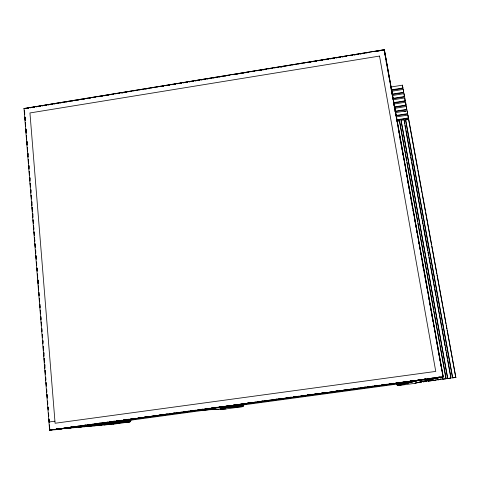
<?xml version="1.0" encoding="UTF-8"?>
<svg xmlns="http://www.w3.org/2000/svg" width="480" height="480" viewBox="0 0 480 480"><rect width="100%" height="100%" fill="white"/><g stroke="black" fill="none" stroke-linecap="round" stroke-linejoin="round"><path stroke-width="0.72" d="M220.056 408.966L226.086 408.906L242.1 406.734L242.94 406.308L243.372 405.246L235.254 405.174M55.548 429.318L113.832 424.11L129.732 421.944L130.512 421.41L130.824 420.306M54.882 429.798L54.936 429.348M402.384 85.62L402.492 85.164L390.666 87.054M391.8 90.216L402.9 88.44L402.492 85.164M391.428 91.296L403.266 89.406L403.68 92.688L392.586 94.452M403.68 92.688L403.266 89.406M392.196 95.55L404.046 93.66L404.196 95.52M404.046 93.66L404.454 96.936L392.616 98.82M404.718 98.358L404.826 97.92L393.732 99.684M399.42 120.948L399.522 120.54L396.462 121.02M394.146 102.96L405.234 101.202L404.826 97.92M393.756 104.076L405.606 102.198L406.02 105.474L394.176 107.352M401.052 120.3L447.6 378.522L451.068 378.042L404.112 119.82L401.052 120.3L447.78 378.486L451.068 378.042M406.02 105.474L405.606 102.198M394.554 108.348L406.392 106.476L406.674 109.044M406.392 106.476L406.806 109.758L394.974 111.63M404.112 119.82L404.67 123.912M395.328 112.638L407.178 110.772L407.592 114.054L396.486 115.8M405.528 119.988L405.642 119.58L408.702 119.094L455.802 377.412L452.52 377.856L405.528 119.988L407.976 119.604M407.592 114.054L407.178 110.772M396.126 116.934L407.964 115.074L408.378 118.356L396.546 120.216M408.378 118.356L407.964 115.074M384.246 50.19L384.39 49.698L24 108.498L49.596 430.302L50.298 429.852M384.282 50.136L396.45 118.026M415.986 382.734L415.002 383.316L398.526 385.548L397.566 385.362L396.834 384.444L405.234 381.864M129.912 421.878L76.5 426.864L77.376 426.492M242.286 406.698L218.91 407.55L219.594 407.31M439.566 377.55L439.086 377.682M403.224 382.284L396.762 384.12L243.354 404.916L235.128 405.036M396.834 384.444L405.99 381.888M396.9 384.63L406.776 381.906M396.996 384.81L409.71 381.336M397.11 384.972L410.556 381.336M397.248 385.122L412.848 380.946M397.398 385.248L413.748 380.916M397.566 385.362L413.958 381.054M397.746 385.446L414.18 381.156M415.608 380.784L418.032 380.538L398.328 385.56M397.938 385.512L417.276 380.49M398.136 385.548L417.528 380.544M415.716 383.016L439.284 377.466M415.002 383.316L439.794 377.436M440.994 377.424L54.69 429.798M442.578 376.554L443.262 376.896L384.39 49.698L24.054 108.552M427.692 379.71L427.95 381.186L431.382 380.706L431.118 379.236M427.95 381.186L431.382 380.706M432.594 379.044L432.858 380.52L436.296 380.04L435.906 377.832M436.296 380.04L432.858 380.52M437.376 377.646L437.766 379.854L441.216 379.374L440.622 377.016M441.216 379.374L437.766 379.854M442.152 376.242L442.68 379.188L446.142 378.708L399.522 120.54M442.68 379.188L446.142 378.708M452.52 377.856L456 377.37M25.734 108.504L24 108.498M27.186 108.24L28.686 108.018M30.144 107.754L31.644 107.538L30.198 107.808M33.102 107.274L34.602 107.058M36.06 106.788L37.56 106.572L36.114 106.842M39.018 106.308L40.518 106.092M41.976 105.828L43.476 105.606L42.03 105.876M44.934 105.342L46.434 105.126M47.892 104.862L49.392 104.64M50.85 104.376L52.35 104.16L50.898 104.43M53.808 103.896L55.308 103.68M56.766 103.41L58.266 103.194L56.814 103.464M59.724 102.93L61.224 102.714M62.682 102.45L64.182 102.228M65.64 101.964L67.14 101.748M68.598 101.484L70.098 101.268M71.556 100.998L73.05 100.782L71.598 101.052M74.514 100.518L76.008 100.302M77.466 100.032L78.966 99.816M80.424 99.552L81.924 99.336M83.382 99.072L84.882 98.85M86.34 98.586L87.84 98.37M89.298 98.106L90.798 97.89M94.476 97.26L95.958 97.02M97.434 96.78L113.7 94.122M115.182 93.882L116.658 93.642M118.14 93.402L119.616 93.156M121.098 92.916L131.466 91.254M132.93 90.984L134.424 90.768M135.888 90.504L137.382 90.288M138.846 90.024L140.34 89.808M141.804 89.538L143.298 89.322M144.762 89.058L149.208 88.356M150.678 88.092L152.166 87.876M153.636 87.606L155.124 87.396M156.594 87.126L158.082 86.91M159.552 86.646L161.04 86.43M162.51 86.16L163.998 85.944L162.534 86.22M165.468 85.68L166.956 85.464L165.492 85.734M168.42 85.194L169.914 84.978M174.336 84.228L175.83 84.018M180.252 83.268L181.746 83.052M183.21 82.782L184.704 82.566L183.234 82.842M186.168 82.302L187.662 82.086M189.126 81.816L190.614 81.6L189.15 81.876M192.084 81.336L193.572 81.12L192.108 81.396M195.042 80.85L196.53 80.64M200.958 79.89L202.446 79.674M203.916 79.404L205.404 79.188L203.934 79.464M206.874 78.924L208.362 78.708M209.832 78.438L211.32 78.228L209.85 78.498M212.79 77.958L214.278 77.742M215.748 77.472L217.236 77.262M220.194 76.776L218.706 76.992L220.206 76.854M221.664 76.512L223.152 76.296M224.622 76.026L226.11 75.81L224.634 76.086M227.58 75.546L229.068 75.33M232.758 74.7L234.234 74.46M235.716 74.22L249.024 72.048M250.506 71.802L251.982 71.562M253.464 71.322L254.94 71.082M256.422 70.842L257.898 70.596M259.374 70.356L266.772 69.15M268.254 68.94L269.73 68.67M271.212 68.454L272.688 68.184M274.17 67.974L275.646 67.704M277.128 67.488L278.604 67.218M280.086 67.008L284.52 66.258M286.002 66.042L287.478 65.772M288.954 65.562L290.436 65.292M291.912 65.076L293.394 64.806M294.87 64.596L296.352 64.326M297.828 64.11L299.31 63.84M300.786 63.63L302.268 63.36M303.744 63.144L305.226 62.88M308.184 62.394L306.702 62.664L308.178 62.46M309.66 62.184L311.142 61.914M314.1 61.428L312.618 61.698L314.094 61.494M315.576 61.218L317.058 60.948L315.57 61.254M320.01 60.462L318.534 60.732L320.004 60.528M321.492 60.252L322.968 59.982M325.926 59.502L324.45 59.772L325.92 59.562M327.408 59.286L328.884 59.016M330.36 58.806L331.842 58.536M334.8 58.05L333.318 58.32L334.794 58.116M336.276 57.84L337.758 57.57L336.27 57.876M340.716 57.084L339.234 57.354L340.704 57.15M342.192 56.874L343.674 56.604M346.632 56.124L345.15 56.394L346.62 56.19M351.066 55.428L352.548 55.158M355.506 54.672L354.024 54.942L355.494 54.738M356.982 54.462L358.464 54.192M361.422 53.706L359.94 53.982L361.404 53.778M362.898 53.496L364.38 53.226M373.992 51.66L384.348 49.968L443.166 376.92M24.288 108.774L25.764 108.534M27.24 108.288L28.722 108.048M33.156 107.328L34.638 107.082M39.072 106.362L40.548 106.122M44.988 105.396L46.464 105.156M47.94 104.916L49.422 104.67M53.856 103.95L55.338 103.71M59.772 102.984L61.284 102.78M62.73 102.504L64.242 102.294M65.688 102.018L67.2 101.814M68.646 101.538L70.152 101.328M74.556 100.572L76.068 100.368M77.514 100.092L79.026 99.882M80.472 99.606L81.978 99.402M83.43 99.126L84.936 98.922M86.388 98.64L87.894 98.436M89.346 98.16L90.822 97.92M98.214 96.714L99.72 96.51M101.172 96.228L102.678 96.024M104.13 95.748L105.636 95.544M107.088 95.262L108.594 95.058M121.872 92.85L123.372 92.646M124.83 92.37L126.33 92.166M145.53 88.992L147.012 88.752M168.45 85.254L169.926 85.014M174.366 84.288L175.842 84.048M180.276 83.322L181.758 83.082M186.192 82.362L187.668 82.116M195.066 80.91L196.542 80.67M200.976 79.95L202.458 79.704M206.892 78.984L208.374 78.744M212.808 78.018L214.296 77.814M215.766 77.538L217.248 77.334M221.676 76.572L223.164 76.368M227.598 75.648L229.074 75.366M236.472 74.196L237.942 73.914M239.424 73.716L240.9 73.434M242.382 73.236L243.858 72.954M245.34 72.75L246.816 72.468M260.124 70.338L261.6 70.056M263.082 69.858L264.558 69.576M282.3 66.678L280.818 66.966L282.294 66.768M309.654 62.22L311.136 61.974M321.486 60.288L322.962 60.048M327.396 59.322L328.878 59.082M330.354 58.842L331.836 58.602M342.186 56.91L343.662 56.67M351.054 55.464L352.536 55.224M356.97 54.498L358.452 54.258M362.868 53.58L364.362 53.292M365.826 53.094L367.32 52.812M374.694 51.648L376.194 51.36M377.652 51.168L379.152 50.88M380.61 50.682L382.11 50.4M121.92 92.934L123.402 92.688M124.878 92.448L126.36 92.208M283.77 66.528L285.246 66.288M391.176 89.88L403.008 87.99M391.938 94.128L403.788 92.244M392.736 98.382L404.568 96.498M393.504 102.648L405.348 100.77M394.296 106.92L406.134 105.048M395.07 111.21L406.914 109.338M404.106 111.654L405.588 111.42M395.868 115.5L407.706 113.64M396.642 119.808L408.492 117.948M397.584 121.236L398.808 121.044M54.93 421.176L49.188 421.974M56.244 429.042L57.732 428.844M66.648 427.632L68.136 427.428M70.362 427.128L71.85 426.924M84.48 425.214L85.968 425.01M98.598 423.294L100.086 423.096M102.318 422.79L103.8 422.592M112.722 421.38L114.204 421.176M116.436 420.876L117.924 420.672M126.84 419.466L128.322 419.262M130.554 418.962L132.042 418.758M144.672 417.042L146.16 416.844M155.076 415.632L156.564 415.434M158.79 415.128L160.278 414.924M165.48 414.222L166.986 413.952M172.908 413.214L174.396 413.01M183.312 411.804L184.8 411.6M190.746 410.79L192.234 410.592M201.15 409.38L202.632 409.182M204.864 408.876L206.352 408.678M211.554 407.97L213.036 407.766M218.982 406.962L220.47 406.758M229.386 405.552L230.874 405.348M247.218 403.128L248.706 402.93M261.342 401.214L262.824 401.01M275.46 399.3L276.942 399.096M279.174 398.796L280.662 398.592M289.578 397.38L291.066 397.182M293.292 396.876L294.78 396.678M307.41 394.962L308.898 394.758M317.814 393.552L319.302 393.348M321.534 393.048L323.016 392.844M335.652 391.128L337.134 390.93M346.056 389.718L347.538 389.514M363.888 387.3L365.376 387.096M367.602 386.796L369.09 386.592M374.292 385.884L375.78 385.686M381.72 384.876L383.208 384.678M392.124 383.466L393.612 383.268M395.844 382.962L397.326 382.758M409.962 381.048L411.444 380.844M420.366 379.638L421.848 379.434M424.08 379.128L425.568 378.93M438.198 377.214L439.686 377.016M53.208 429.516L54.69 429.318M56.172 429.114L57.66 428.916M59.448 428.67L61.674 428.37M63.594 428.106L65.076 427.908M67.302 427.608L68.79 427.404M70.272 427.2L72.072 426.96M73.98 426.702L75.462 426.498M77.274 426.252L79.176 425.994M80.988 425.748L82.884 425.49M84.366 425.292L85.854 425.088M88.08 424.788L89.904 424.536M91.788 424.284L93.27 424.08M95.106 423.834L96.984 423.576M98.466 423.378L100.692 423.072M102.174 422.874L103.662 422.67M105.504 422.424L107.73 422.118M109.596 421.866L111.078 421.668M113.304 421.362L114.786 421.164M116.274 420.96L118.134 420.708M119.982 420.456L121.464 420.258M123.336 420L125.178 419.754M126.66 419.55L128.886 419.25M134.082 418.542L135.96 418.29M137.79 418.044L139.272 417.84M141.162 417.582L142.98 417.336M144.468 417.132L146.694 416.832M151.56 416.172L153.372 415.926M155.28 415.668L157.08 415.422M159.306 415.122L160.788 414.918M162.276 414.72L163.758 414.516M165.678 414.258L167.466 414.012M169.392 413.754L171.18 413.508M173.106 413.25L174.888 413.01M180.078 412.302L181.566 412.104M183.51 411.84L185.274 411.6M187.224 411.336L188.982 411.096M190.47 410.892L192.696 410.592M193.908 410.424L195.66 410.19M197.886 409.884L199.374 409.686M201.336 409.416L203.082 409.182M205.308 408.882L206.79 408.678M208.278 408.474L209.76 408.276M211.734 408.006L213.468 407.772M215.454 407.502L217.176 407.268M219.402 406.968L220.89 406.764M222.138 406.596L223.854 406.362M226.08 406.062L227.568 405.858M229.566 405.588L231.276 405.354M233.28 405.084L234.984 404.85M239.964 404.178L242.196 403.872M243.888 403.644L245.376 403.446M247.596 403.14L249.084 402.942M250.566 402.738L252.792 402.438M254.274 402.234L255.762 402.036M257.796 401.76L259.47 401.532M261.51 401.256L263.178 401.028M265.404 400.728L266.892 400.524M268.194 400.344L270.426 400.044M272.082 399.816L273.57 399.618M275.796 399.318L277.278 399.114M278.76 398.91L280.986 398.61M286.026 397.926L287.664 397.704M289.74 397.422L291.372 397.2M293.598 396.9L295.086 396.696M296.568 396.498L298.794 396.192M303.852 395.508L305.472 395.286M307.566 395.004L309.18 394.788M311.406 394.482L312.894 394.284M314.376 394.08L316.482 393.792M317.97 393.594L319.566 393.378M321.684 393.09L323.28 392.874M325.398 392.586L326.988 392.37M332.082 391.68L333.666 391.464M335.796 391.176L337.374 390.96M339.6 390.66L341.088 390.456M343.314 390.156L344.796 389.952M346.2 389.76L347.766 389.55M349.914 389.256L351.474 389.046M353.628 388.752L355.182 388.542M357.408 388.242L358.89 388.038M360.378 387.84L361.86 387.636M365.568 387.132L364.026 387.342L376.89 385.728M367.74 386.838L369.282 386.628M371.508 386.328L372.99 386.13M374.43 385.932L375.96 385.722M378.144 385.428L379.668 385.224M381.858 384.924L383.376 384.72M384.828 384.522L387.084 384.216M389.31 383.91L390.798 383.712M392.256 383.514L393.762 383.31M395.97 383.01L397.476 382.806M399.702 382.506L401.184 382.302M402.66 382.104L404.892 381.798M410.088 381.096L411.576 380.892M413.796 380.592L415.29 380.388M417.51 380.088L418.992 379.884M420.474 379.686L421.974 379.482M424.182 379.182L425.688 378.978M427.896 378.678L429.378 378.474M431.604 378.174L433.116 377.97M438.282 377.268L439.8 377.064M50.118 430.05L51.606 429.846M53.088 429.648L62.304 428.412M63.486 428.238L76.398 426.498M77.226 426.324L80.106 425.994M81.3 425.82L90.498 424.584M91.698 424.41L108.3 422.172M109.518 421.992L122.4 420.258M123.3 420.072L136.494 418.344M137.73 418.164L140.208 417.84M141.138 417.654L168.402 414.018M169.374 413.82L186.21 411.6M187.212 411.402L196.596 410.19M197.868 410.004L204.012 409.182M205.05 408.978L214.404 407.778M215.454 407.568L228.498 405.864M229.572 405.654L232.206 405.36M233.286 405.15L242.598 403.95M243.9 403.758L246.306 403.446M247.404 403.23L256.692 402.036M257.808 401.82L274.5 399.624M275.646 399.402L292.308 397.206M293.478 396.984L302.694 395.796M303.882 395.568L310.11 394.788M311.436 394.542L316.788 393.882M318.006 393.654L320.502 393.378M321.72 393.15L327.918 392.376M329.25 392.124L334.596 391.47M335.838 391.236L338.304 390.966M339.642 390.714L348.696 389.556M349.956 389.316L352.404 389.052M353.676 388.812L356.112 388.548M357.456 388.296L362.79 387.642M378.198 385.488L380.598 385.224M381.912 384.984L394.692 383.316M396.036 383.064L398.406 382.812M399.762 382.554L408.792 381.402M410.148 381.144L416.214 380.394M417.57 380.136L422.886 379.488M424.254 379.23L426.6 378.984M427.962 378.726L440.694 377.07M49.962 430.2L443.052 376.872M49.596 430.302L443.262 376.896M54.696 429.75L441.066 377.388M208.092 409.698L130.812 420.18L110.784 421.992M210.318 409.398L211.806 409.194M418.29 382.482L421.56 382.038L418.152 382.512M58.53 429.036L60.024 428.898M63.75 428.544L65.238 428.406M68.22 428.124L70.458 427.914M73.434 427.632L75.672 427.422M78.654 427.146L80.892 426.936M83.868 426.654L85.362 426.516M88.344 426.234L90.576 426.024M93.558 425.742L95.796 425.532M98.778 425.25L101.01 425.04M103.992 424.764L106.23 424.554M108.462 424.344L111.444 424.062M57.99 429.216L61.716 428.862M63.948 428.652L66.93 428.37M68.418 428.232L71.394 427.95M73.632 427.74L76.608 427.458M78.846 427.242L81.822 426.966M84.054 426.75L87.036 426.468M88.524 426.33L92.25 425.976M93.738 425.838L97.464 425.484M98.952 425.346L101.928 425.064M104.166 424.854L107.142 424.572M108.63 424.428L112.356 424.08M77.178 426.63L80.904 426.288M83.136 426.084L130.08 421.794M85.902 425.412L88.134 425.208M89.622 425.076L130.512 421.41M82.59 426.018L130.38 421.56M89.856 424.668L91.344 424.536M93.57 424.344L130.704 421.074M89.754 424.878L130.62 421.248M96.618 423.864L130.77 420.888M104.112 422.778L105.6 422.652M107.082 422.526L130.83 420.504M100.38 423.318L102.606 423.126M104.094 423L130.812 420.696M107.076 422.304L108.558 422.178M198.6 410.304L197.658 410.178M113.832 424.11L113.274 424.068M56.67 429.558L55.974 429.504M197.886 410.256L200.124 410.142M201.618 410.07L209.088 409.692M210.582 409.62L218.796 409.206M220.29 409.128L225.336 408.804M198.12 410.304L226.086 408.906M201.09 409.89L205.464 409.674M210.576 409.428L214.95 409.212M210.396 409.302L212.586 409.2M219.894 408.852L222.816 408.714M219.378 407.418L242.64 406.548M220.542 407.148L242.796 406.44M224.424 406.872L242.94 406.308M224.58 406.692L243.072 406.158M224.712 406.494L243.174 405.996M227.766 406.206L243.258 405.822M227.838 405.984L243.324 405.636M230.832 405.696L243.36 405.444M230.844 405.468L243.372 405.246M443.094 376.896L435.576 335.55M402.51 86.322L402.9 88.44M404.844 99.072L405.234 101.202M408.72 120.24L417.624 168.876M417.894 170.352L421.944 192.456M422.214 193.932L425.316 210.876M425.586 212.352L426.258 216.036M426.528 217.512L427.206 221.196M427.476 222.666L431.52 244.776M431.79 246.246L436.782 273.51M437.052 274.986L442.584 305.196M442.854 306.672L445.956 323.622M446.226 325.092L446.898 328.776M447.168 330.252L450.27 347.202M450.54 348.672L451.218 352.356M451.488 353.832L452.16 357.516M452.43 358.992L455.802 377.412M405.642 119.58L452.712 377.82M404.94 125.382L405.606 129.066M405.876 130.542L410.43 155.586M410.7 157.062L411.366 160.746M411.636 162.222L416.19 187.266M416.46 188.742L417.126 192.426M417.396 193.896L421.95 218.946M422.214 220.422L422.886 224.106M423.156 225.576L427.71 250.626M427.974 252.102L428.646 255.786M428.916 257.256L430.116 263.886M430.386 265.362L433.47 282.306M433.734 283.782L434.406 287.46M434.67 288.936L435.876 295.566M436.146 297.042L439.224 313.986M439.494 315.456L440.166 319.14M440.43 320.616L441.636 327.246M441.906 328.722L444.984 345.666M445.254 347.136L445.926 350.82M446.19 352.296L447.396 358.926M447.666 360.396L450.744 377.346M399.552 121.68L405.138 152.616M405.402 154.092L406.602 160.722M406.866 162.192L411.384 187.236M411.654 188.712L417.636 221.856M417.9 223.332L420.03 235.116M420.294 236.586L426.282 269.736M426.546 271.206L433.458 309.51M433.728 310.98L439.71 344.13M439.974 345.6L445.962 378.744M396.78 119.43L412.764 208.722M413.1 210.168L429.162 299.43M429.342 300.894L435.396 334.104M384.21 50.256L384.474 51.726M384.744 53.202L385.404 56.886M385.668 58.362L385.896 59.898M386.202 61.308L386.862 64.998M387.126 66.468L387.354 68.004M388.056 71.628L388.32 73.104M388.986 76.788L389.25 78.264M389.514 79.74L389.778 81.21M390.444 84.9L390.708 86.37M390.972 87.846L391.194 89.376M391.5 90.798L392.124 94.53M392.43 95.958L393.096 99.642M393.36 101.118L393.582 102.636M393.888 104.064L394.554 107.748M394.818 109.224L395.478 112.908M395.748 114.384L395.964 115.902M396.672 119.544L396.936 121.02M397.206 122.49L397.47 123.966M398.13 127.65L398.394 129.126M398.664 130.602L399.324 134.286M399.588 135.762L399.81 137.274M400.122 138.708L400.782 142.392M401.046 143.868L401.268 145.38M401.976 149.028L402.24 150.504M402.504 151.98L403.17 155.664M403.434 157.14L403.65 158.64M404.364 162.3L404.628 163.77M405.822 170.406L406.086 171.882M406.35 173.352L407.016 177.042M407.28 178.512L407.496 180.012M407.808 181.464L408.474 185.148M408.738 186.624L409.398 190.308M409.668 191.784L409.878 193.278M410.592 196.944L410.862 198.414M411.126 199.89L411.336 201.384M412.05 205.05L412.32 206.526M412.98 210.21L413.244 211.686M413.46 213.174L413.778 214.632M414.438 218.322L414.702 219.792M414.918 221.28L415.236 222.744M416.16 227.904L415.446 224.226L415.65 225.708M416.376 229.386L417.09 233.064M417.3 234.54L417.618 236.01M418.284 239.694L418.548 241.17M418.758 242.646L419.082 244.122M419.742 247.806L420.006 249.282M420.672 252.966L420.936 254.436M421.146 255.912L421.464 257.388M422.13 261.072L422.394 262.548M422.604 264.018L423.852 270.654M424.062 272.124L424.782 275.814M424.986 277.284L425.31 278.766M425.976 282.45L426.24 283.926M426.9 287.61L427.164 289.086M427.434 290.556L427.698 292.032M428.358 295.716L428.622 297.192M428.832 298.65L429.096 300.126M429.816 303.828L430.08 305.304M430.29 306.756L431.01 310.464M431.214 311.916L431.544 313.41M431.748 314.862L432.468 318.57M432.672 320.022L433.002 321.516M433.662 325.206L433.926 326.676M434.592 330.366L434.856 331.836M436.05 338.472L436.314 339.948M436.98 343.632L437.244 345.108M437.508 346.578L437.772 348.054M437.976 349.494L438.702 353.214M438.9 354.654L439.23 356.166M439.896 359.85L440.16 361.326M440.358 362.76L441.084 366.486M441.354 367.956L441.618 369.432M442.278 373.116L442.548 374.592M384.654 53.334L384.924 54.81M386.112 61.44L386.376 62.91M392.34 96.06L392.604 97.53M393.798 104.16L394.062 105.636M400.02 138.786L400.284 140.256M407.706 181.506L407.97 182.982M423.072 266.958L423.336 268.428M442.326 376.2L442.86 379.152M437.544 377.61L437.934 379.818M432.756 379.014L433.02 380.484M430.962 379.266L431.22 380.742M427.848 379.68L428.106 381.15M27.99 153L28.11 154.494M24.6 111.132L24.72 112.626M25.08 117.108L25.194 118.602M25.554 123.084L25.674 124.578M26.028 129.06L26.148 130.554M26.982 141.018L27.102 142.512M28.47 159.696L28.59 161.19M28.944 165.672L29.064 167.166M29.418 171.648L29.538 173.142M29.898 177.624L30.018 179.118M30.372 183.6L30.492 185.094M30.846 189.576L30.966 191.076M31.326 195.558L31.446 197.052M31.8 201.534L31.92 203.028M32.274 207.51L32.394 209.004M32.754 213.486L32.874 214.98M35.67 250.098L35.79 251.592M36.144 256.074L36.264 257.568M36.618 262.05L36.738 263.544M37.098 268.026L37.218 269.52M37.572 274.008L37.692 275.502M38.046 279.984L38.166 281.478M38.526 285.96L38.646 287.454M42.87 340.5L42.99 341.994M43.344 346.476L43.464 347.97M43.818 352.452L43.938 353.946M44.298 358.434L44.418 359.928M44.772 364.41L44.892 365.904M24.462 111.012L24.744 114.042M24.978 117.03L25.218 120.018M25.416 122.946L25.692 126M25.932 128.988L26.184 132.642M26.658 138.612L26.424 135.624L26.664 139.308M26.898 141.594L27.138 144.576M27.372 147.558L27.612 150.546M27.846 153.528L28.086 156.51M28.32 159.492L28.56 162.48M28.8 165.462L29.034 168.444M29.274 171.432L29.508 174.414M29.802 177.576L29.988 180.378M30.222 183.366L30.462 186.348M30.75 189.54L30.936 192.312M31.176 195.3L31.464 198.51M31.704 201.498L31.944 204.996M32.124 207.234L32.418 210.96M32.7 213.474L32.898 216.93M33.132 219.912L33.372 222.9M33.606 225.882L33.846 228.864M34.32 234.834L34.08 231.846L34.35 235.566M34.56 237.816L34.794 240.798M35.034 243.78L35.268 246.768M35.574 250.086L35.748 252.732M35.982 255.714L36.222 258.702M36.528 262.044L36.696 264.666M37.002 268.026L37.17 270.636M37.476 274.008L37.704 277.35M37.956 279.984L38.178 283.314M38.43 285.966L38.658 289.284M38.892 292.266L39.132 295.248M39.366 298.236L39.606 301.218M39.84 304.2L40.08 307.182M40.32 310.17L40.554 313.152M40.914 316.602L41.028 319.122M41.268 322.104L41.508 325.086M41.868 328.56L41.982 331.056M42.342 334.542L42.456 337.02M42.816 340.518L42.93 342.99M43.296 346.5L43.464 349.704M43.77 352.476L43.938 355.668M44.25 358.458L44.412 361.638M44.724 364.434L44.892 367.602M45.156 370.434L45.366 373.572M45.732 377.136L45.84 379.536M46.314 385.506L46.08 382.524L46.32 386.262M46.686 389.094L46.788 391.47M47.028 394.458L47.268 397.44M47.64 401.052L47.742 403.404M48.114 407.034L48.216 409.374M48.594 413.01L48.75 416.088M49.068 418.992L49.224 422.052M49.542 424.968L49.698 428.022M24.408 110.958L24.726 114.714M24.942 117.672L25.2 120.678M25.356 122.898L25.68 126.648M25.89 129.612L26.19 133.344M26.838 141.546L27.138 145.278M27.318 147.516L27.612 151.248M27.792 153.486L28.086 157.218M28.266 159.456L28.59 163.206M28.74 165.426L29.064 169.17M29.214 171.39L29.538 175.14M29.748 178.104L30.012 181.11M30.168 183.33L30.486 187.074M30.702 190.044L30.96 193.044M31.116 195.264L31.44 199.014M31.65 201.984L31.95 205.71M32.124 207.948L32.424 211.68M32.598 213.918L32.898 217.65M33.078 219.888L33.372 223.62M33.552 225.858L33.846 229.584M34.5 237.792L34.824 241.536M34.974 243.762L35.298 247.5M35.508 250.476L35.772 253.47M35.952 255.708L36.246 259.44M36.462 262.416L36.72 265.404M36.936 268.38L37.2 271.374M37.41 274.35L37.71 278.082M37.884 280.32L38.184 284.052M38.358 286.29L38.658 290.016M38.838 292.26L39.132 295.986M39.312 298.224L39.606 301.956M39.786 304.194L40.11 307.932M40.26 310.164L40.584 313.896M40.794 316.878L41.058 319.866M41.214 322.098L41.532 325.836M41.748 328.818L42.006 331.8M42.222 334.782L42.48 337.77M42.696 340.752L42.96 343.74M43.17 346.722L43.47 350.454M43.644 352.692L43.944 356.418M44.118 358.656L44.418 362.388M44.598 364.626L44.892 368.358M45.072 370.596L45.366 374.328M45.606 377.31L45.84 380.298M46.578 389.244L46.794 392.232M46.998 394.47L47.268 398.202M47.532 401.184L47.742 404.172M48.006 407.148L48.216 410.136M48.48 413.118L48.696 416.106M48.954 419.088L49.23 422.82M49.428 425.052L49.824 430.284M423.198 381.816L426.468 381.372L423.198 381.816M172.872 84.498L171.378 84.714L172.884 84.528M178.788 83.532L177.294 83.748L178.8 83.568M199.488 80.154L198 80.37L199.5 80.19M379.536 56.07L29.946 112.956L55.098 423.252L435.756 371.412L379.536 56.07"/></g></svg>
